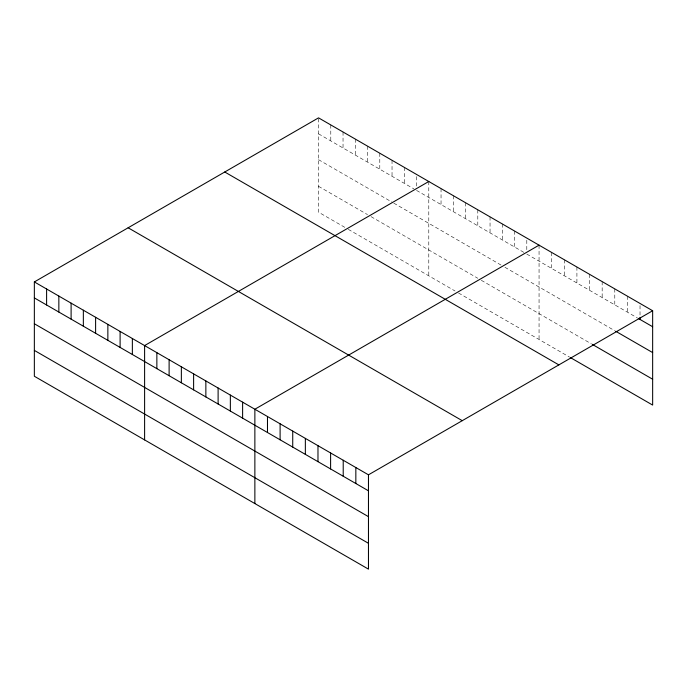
<?xml version="1.0" encoding="UTF-8"?>
<svg xmlns="http://www.w3.org/2000/svg" width="687" height="687" viewBox="0 0 687 687"><rect width="100%" height="100%" fill="white"/><g stroke="black" fill="none" stroke-linecap="round" stroke-linejoin="round"><path stroke-width="0.52" stroke-dasharray="3.44 2.58" d="M318.536 133.836L413.918 188.908M416.545 190.419L524.172 252.558M526.8 254.078L637.321 317.883M318.536 159.685L392.037 202.124M393.788 203.137L501.424 265.276M504.928 267.295L614.788 330.722M318.536 186.323L367.536 214.619M371.04 216.637L477.8 278.269M481.295 280.296L591.344 343.826M344.788 227.328L318.536 212.18L318.536 117.855M348.292 229.355L455.043 290.987M458.547 293.005L569.703 357.188M640.026 305.595L640.026 316.252M627.403 296.174L627.403 312.164M614.788 288.892L614.788 304.873M602.164 281.601L602.164 297.583M589.54 274.311L589.54 290.3M576.917 267.028L576.917 283.01M564.293 259.738L564.293 275.727M551.67 252.455L551.67 268.437M539.055 245.165L539.055 339.49M526.8 240.227L526.8 250.875M514.546 231.021L514.546 247.002M502.3 223.945L502.3 239.926M490.046 216.877L490.046 232.859M477.8 209.801L477.8 225.783M465.546 202.725L465.546 218.715M453.291 195.658L453.291 211.639M441.045 188.582L441.045 204.563M428.791 181.505L428.791 275.83M416.545 176.568L416.545 186.16M404.291 167.362L404.291 183.343M392.037 160.286L392.037 176.276M379.791 153.218L379.791 169.2M367.536 146.142L367.536 162.123M355.291 139.075L355.291 155.056M343.036 131.998L343.036 147.98M330.791 124.922L330.791 140.912"/><path stroke-width="1.03" d="M34.35 281.928L368.464 474.82L368.464 569.145L34.35 376.253L34.35 281.928L318.536 117.855L652.65 310.747L652.65 405.072L570.605 357.704M428.791 181.505L144.605 345.578L144.605 439.903M539.055 245.165L254.868 409.237L254.868 503.562M368.464 474.82L652.65 310.747M638.223 318.407L652.65 326.737M615.689 331.246L652.65 352.586M592.246 344.35L652.65 379.224M224.752 171.999L558.866 364.891M128.134 227.783L462.248 420.676M34.35 297.909L368.464 490.81M34.35 323.757L368.464 516.658M34.35 350.396L368.464 543.297M640.026 317.317L640.026 319.446M355.84 467.538L355.84 483.519M343.217 460.247L343.217 476.237M330.602 452.965L330.602 468.946M317.978 445.674L317.978 461.655M305.354 438.392L305.354 454.373M292.731 431.101L292.731 447.082M280.107 423.81L280.107 439.8M267.483 416.528L267.483 432.509M242.614 402.17L242.614 418.151M230.36 395.094L230.36 411.075M218.114 388.018L218.114 403.999M205.86 380.95L205.86 396.931M193.614 373.874L193.614 389.855M181.359 366.798L181.359 382.788M169.114 359.73L169.114 375.712M156.859 352.654L156.859 368.636M132.359 338.511L132.359 354.492M120.105 331.435L120.105 347.416M107.859 324.367L107.859 340.348M95.605 317.291L95.605 333.272M83.35 310.215L83.35 326.196M71.105 303.147L71.105 319.129M58.85 296.071L58.85 312.053M46.604 288.995L46.604 304.985"/></g></svg>
